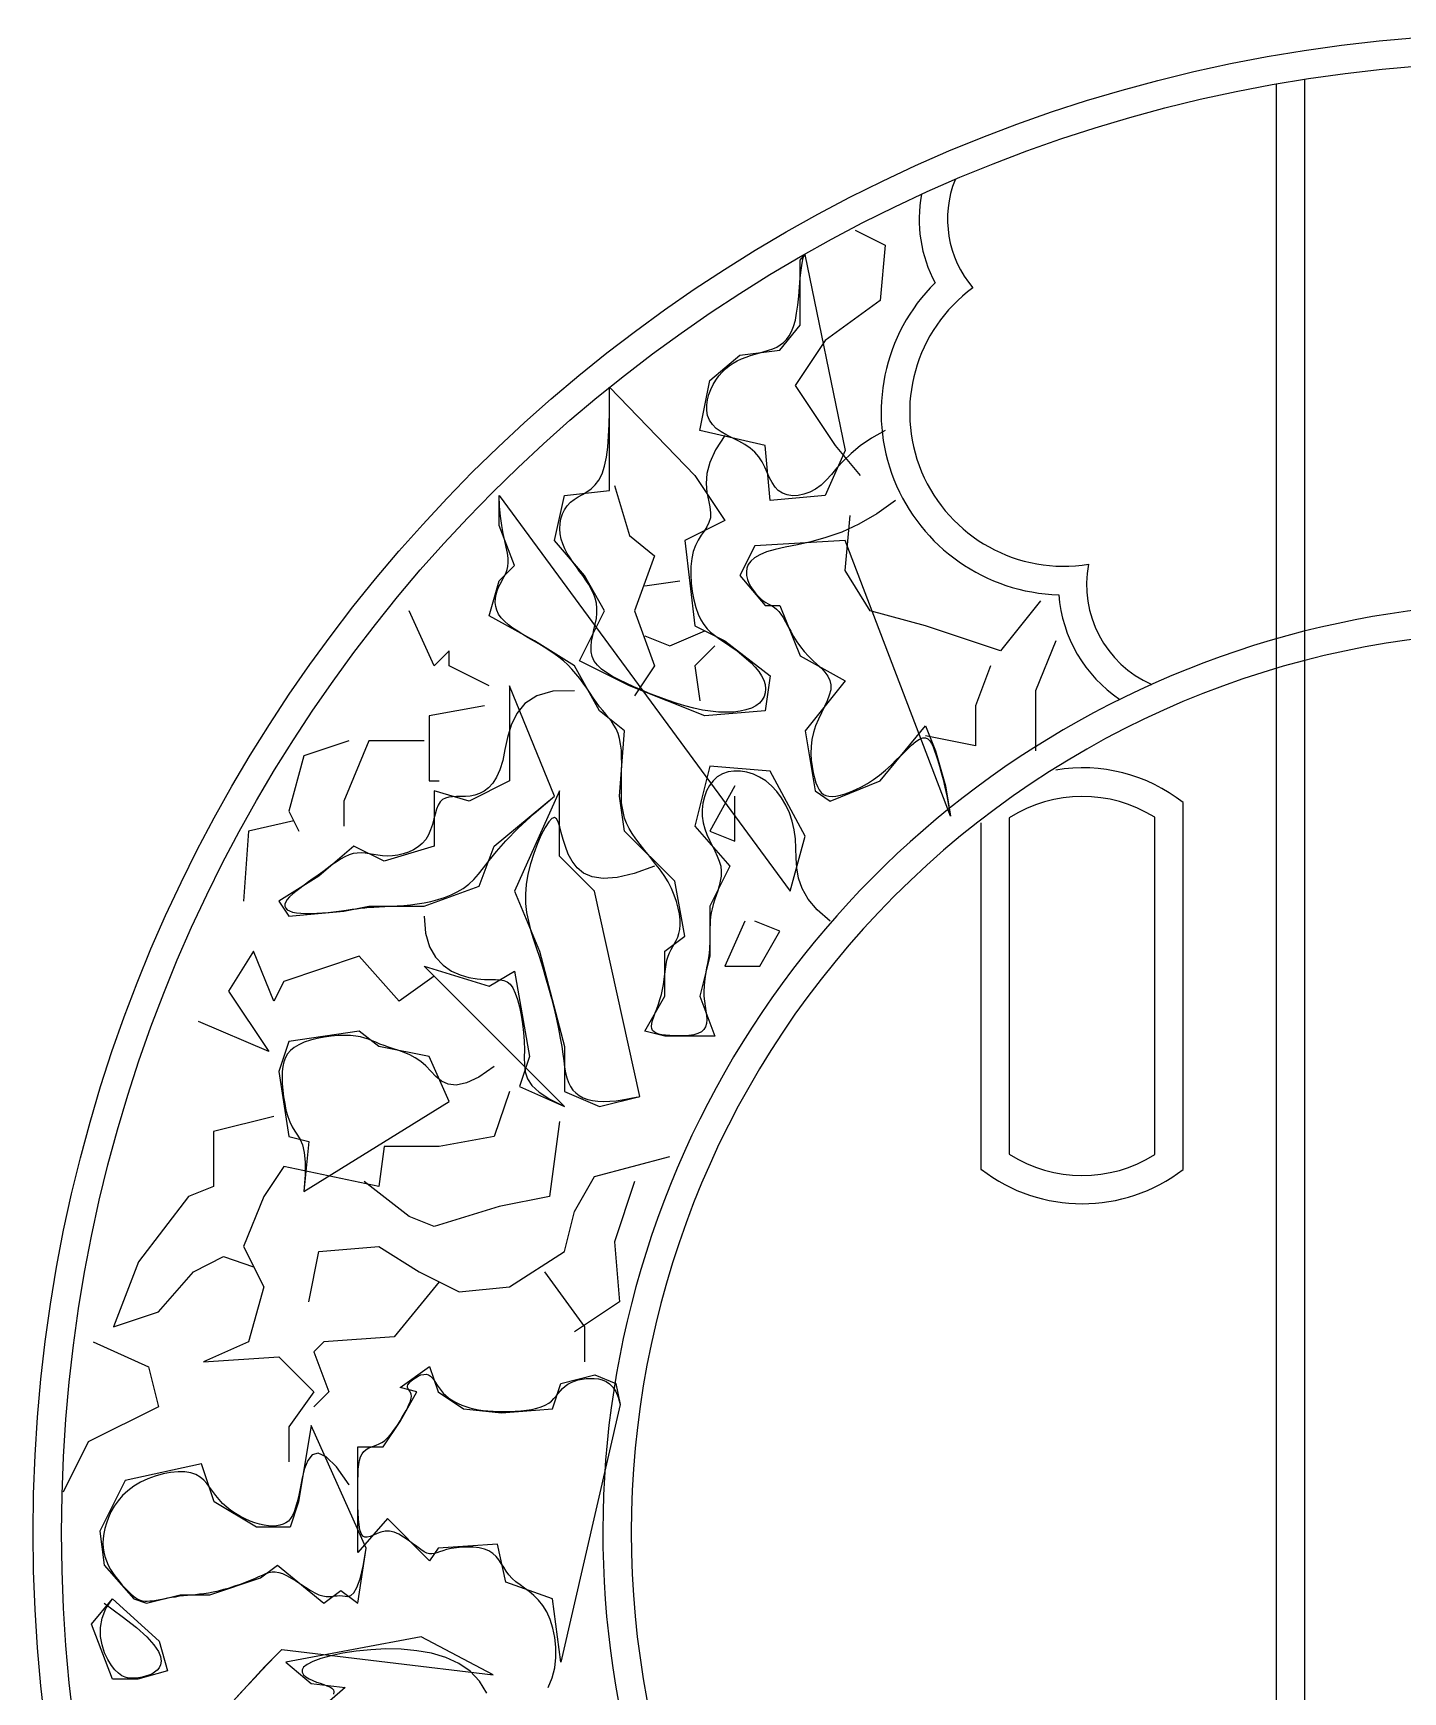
# Model space of a CAD drawing. Header units: metres. Extents: x 618 to 828, y 157 to 367.
# Drawn here: x 617.9 to 714.1, y 250.6 to 367.1 of the extents above; entities that cross this region are included whole.
import ezdxf

# ---------------------------------------------------------------- set-up
doc = ezdxf.new("R2010")
doc.units = ezdxf.units.M
for name, color, linetype in [('3', 3, 'Continuous'), ('4', 4, 'Continuous'), ('7', 7, 'Continuous')]:
    doc.layers.add(name, color=color, linetype=linetype)

msp = doc.modelspace()

# ---------------------------------------------------------------- linework, layer by layer
at = {"layer": '3'}
for p, q in [((705.2, 363.52), (705.2, 160.12)), ((707.2, 363.85), (707.2, 159.78))]:
    msp.add_line(p, q, dxfattribs=at)
msp.add_lwpolyline([(680.29, 355.76, 0.17), (681.25, 349.57, 0.66), (689.93, 327.67, 0.23), (694.23, 320.32, 0.23)], format="xyb", dxfattribs=at)
msp.add_lwpolyline([(686.46, 312.01), (686.46, 288.38, 0.29), (696.67, 288.35), (696.67, 312.04, 0.29), (686.46, 312.01, 0.29)], format="xyb", close=True, dxfattribs=at)
msp.add_circle((723.2, 261.82), 103.28, dxfattribs=at)
msp.add_arc((723.2, 261.82), 65.28, 311.72, 228.28, dxfattribs=at)
at = {"layer": '4'}
for points in [[(682.66, 356.81, 0.28), (683.91, 349.22, 0.79), (692.03, 329.81, 0.35), (696.46, 321.37)], [(684.46, 311.65), (684.46, 287.31), (684.5, 287.31, 0.34), (698.67, 287.31), (698.67, 287.31), (698.67, 313.08, 0.21), (689.73, 315.36, 0.21)]]:
    msp.add_lwpolyline(points, format="xyb", dxfattribs=at)
msp.add_circle((723.2, 261.82), 105.28, dxfattribs=at)
msp.add_arc((723.2, 261.82), 63.28, 319.04, 220.96, dxfattribs=at)
at = {"layer": '7'}
for points in [[(675.64, 353.27), (677.75, 352.21), (677.4, 348.34), (673.53, 345.53), (671.42, 342.37), (674.23, 338.15), (675.99, 336.04)], [(677.75, 339.2), (677.75, 339.2), (676.79, 338.67), (676, 338.13), (675.35, 337.59), (674.81, 337.07), (674.36, 336.58), (673.97, 336.12), (673.6, 335.71), (673.24, 335.36), (672.85, 335.08), (672.45, 334.86), (672.04, 334.72), (671.63, 334.63), (671.24, 334.62), (670.87, 334.68), (670.53, 334.8), (670.24, 334.98), (670.01, 335.23), (669.81, 335.54), (669.63, 335.88), (669.47, 336.24), (669.3, 336.62), (669.11, 336.99), (668.88, 337.35), (668.6, 337.68), (668.26, 337.97), (667.88, 338.22), (667.46, 338.45), (667.04, 338.67), (666.62, 338.88), (666.23, 339.1), (665.89, 339.34), (665.61, 339.61), (665.41, 339.92), (665.28, 340.25), (665.22, 340.61), (665.22, 340.97), (665.27, 341.35), (665.37, 341.72), (665.51, 342.08), (665.67, 342.43), (665.86, 342.74), (666.06, 343.03), (666.29, 343.29), (666.53, 343.53), (666.79, 343.74), (667.07, 343.93), (667.36, 344.1), (667.66, 344.24), (667.98, 344.36), (668.3, 344.47), (668.62, 344.56), (668.94, 344.65), (669.25, 344.74), (669.56, 344.84), (669.85, 344.94), (670.13, 345.06), (670.38, 345.21), (670.61, 345.38), (670.82, 345.59), (671.01, 345.84), (671.17, 346.15), (671.31, 346.51), (671.44, 346.94), (671.53, 347.44), (671.61, 348.01), (671.68, 348.63), (671.73, 349.27), (671.78, 349.89), (671.84, 350.46), (671.91, 350.95), (671.99, 351.33), (672.1, 351.57), (674.94, 337.8), (673.53, 334.63), (669.66, 334.28), (669.31, 338.15), (664.73, 339.2), (665.43, 342.72), (667.55, 344.48), (670.36, 344.83), (671.77, 346.59), (671.77, 351.16), (672.1, 351.57)], [(666.49, 338.85), (666.49, 338.85), (665.84, 337.85), (665.44, 336.96), (665.23, 336.17), (665.18, 335.47), (665.23, 334.85), (665.33, 334.31), (665.43, 333.84), (665.49, 333.43), (665.47, 333.07), (665.37, 332.74), (665.22, 332.44), (665.03, 332.14), (664.82, 331.84), (664.61, 331.51), (664.42, 331.13), (664.26, 330.7), (664.16, 330.21), (664.1, 329.66), (664.09, 329.08), (664.13, 328.49), (664.2, 327.89), (664.31, 327.32), (664.45, 326.78), (664.61, 326.31), (664.8, 325.91), (665.01, 325.57), (665.24, 325.28), (665.49, 325.03), (665.75, 324.82), (666.04, 324.61), (666.34, 324.41), (666.67, 324.2), (667, 323.97), (667.35, 323.72), (667.69, 323.45), (668.02, 323.17), (668.34, 322.88), (668.62, 322.58), (668.87, 322.28), (669.07, 321.97), (669.22, 321.67), (669.31, 321.36), (669.35, 321.07), (669.33, 320.79), (669.25, 320.52), (669.11, 320.28), (668.92, 320.05), (668.66, 319.86), (668.35, 319.7), (667.97, 319.58), (667.56, 319.49), (667.09, 319.43), (666.59, 319.41), (666.05, 319.43), (665.49, 319.48), (664.91, 319.57), (664.3, 319.7), (663.69, 319.86), (663.07, 320.05), (662.46, 320.26), (661.84, 320.49), (661.24, 320.72), (660.66, 320.97), (660.1, 321.21), (659.56, 321.45), (659.06, 321.69), (658.6, 321.93), (658.19, 322.18), (657.83, 322.44), (657.54, 322.71), (657.31, 323), (657.16, 323.32), (657.09, 323.66), (657.09, 324.03), (657.13, 324.41), (657.21, 324.8), (657.3, 325.2), (657.39, 325.6), (657.47, 325.99), (657.51, 326.37), (657.51, 326.73), (657.47, 327.08), (657.38, 327.42), (657.26, 327.75), (657.11, 328.07), (656.93, 328.39), (656.73, 328.7), (656.52, 329.01), (656.29, 329.31), (656.06, 329.62), (655.84, 329.93), (655.62, 330.25), (655.42, 330.57), (655.25, 330.9), (655.1, 331.24), (654.99, 331.58), (654.93, 331.94), (654.9, 332.3), (654.92, 332.66), (654.98, 333), (655.09, 333.34), (655.23, 333.64), (655.41, 333.92), (655.64, 334.16), (655.9, 334.36), (656.18, 334.54), (656.49, 334.71), (656.8, 334.89), (657.1, 335.11), (657.39, 335.38), (657.65, 335.72), (657.87, 336.15), (658.04, 336.69), (658.17, 337.32), (658.27, 338.03), (658.33, 338.8), (658.37, 339.63), (658.39, 340.48), (658.39, 341.36), (658.39, 342.24), (664.38, 336.04), (666.49, 332.87), (663.67, 331.47), (664.38, 325.49), (666.49, 324.43), (669.66, 321.97), (669.31, 319.51), (665.08, 319.16), (659.8, 321.27), (656.28, 323.03), (658.04, 326.54), (656.63, 329.01), (654.52, 331.47), (655.23, 334.63), (658.39, 334.98), (658.39, 339.91), (658.39, 342.24)], [(673.88, 304.74), (673.88, 304.74), (672.97, 305.53), (672.33, 306.29), (671.91, 307.04), (671.66, 307.77), (671.54, 308.49), (671.49, 309.18), (671.48, 309.86), (671.45, 310.52), (671.36, 311.15), (671.22, 311.77), (671.02, 312.35), (670.77, 312.89), (670.47, 313.4), (670.14, 313.85), (669.77, 314.25), (669.36, 314.59), (668.93, 314.86), (668.49, 315.07), (668.03, 315.21), (667.58, 315.28), (667.13, 315.29), (666.71, 315.22), (666.32, 315.09), (665.96, 314.88), (665.66, 314.61), (665.4, 314.27), (665.2, 313.89), (665.05, 313.47), (664.95, 313.02), (664.9, 312.57), (664.9, 312.11), (664.96, 311.66), (665.08, 311.23), (665.23, 310.82), (665.41, 310.43), (665.6, 310.05), (665.79, 309.68), (665.96, 309.32), (666.1, 308.96), (666.2, 308.61), (666.23, 308.26), (666.22, 307.91), (666.17, 307.56), (666.09, 307.22), (665.99, 306.88), (665.87, 306.55), (665.77, 306.23), (665.67, 305.92), (665.59, 305.61), (665.53, 305.32), (665.49, 305.04), (665.46, 304.77), (665.45, 304.51), (665.44, 304.27), (665.43, 304.03), (665.43, 303.81), (665.43, 303.59), (665.43, 303.38), (665.43, 303.18), (665.42, 302.97), (665.41, 302.76), (665.38, 302.54), (665.36, 302.3), (665.32, 302.05), (665.27, 301.77), (665.21, 301.48), (665.16, 301.17), (665.1, 300.85), (665.06, 300.51), (665.03, 300.17), (665.01, 299.82), (665.02, 299.47), (665.06, 299.12), (665.11, 298.77), (665.16, 298.44), (665.2, 298.12), (665.22, 297.83), (665.2, 297.56), (665.14, 297.32), (665.02, 297.13), (664.84, 296.97), (664.59, 296.86), (664.3, 296.77), (663.97, 296.72), (663.63, 296.7), (663.28, 296.69), (662.94, 296.7), (662.62, 296.72), (662.33, 296.74), (662.07, 296.77), (661.85, 296.82), (661.67, 296.88), (661.52, 296.97), (661.41, 297.07), (661.35, 297.2), (661.33, 297.36), (661.35, 297.55), (661.4, 297.77), (661.49, 298.02), (661.59, 298.3), (661.71, 298.59), (661.82, 298.91), (661.93, 299.24), (662.03, 299.59), (662.11, 299.94), (662.17, 300.3), (662.22, 300.67), (662.27, 301.02), (662.31, 301.37), (662.36, 301.7), (662.42, 302), (662.5, 302.28), (662.6, 302.53), (662.71, 302.76), (662.83, 302.97), (662.96, 303.18), (663.07, 303.39), (663.18, 303.62), (663.26, 303.87), (663.32, 304.16), (663.35, 304.49), (663.34, 304.85), (663.3, 305.25), (663.22, 305.67), (663.1, 306.12), (662.94, 306.57), (662.74, 307.03), (662.5, 307.5), (662.22, 307.96), (661.9, 308.41), (661.56, 308.85), (661.22, 309.29), (660.87, 309.71), (660.55, 310.12), (660.24, 310.52), (659.98, 310.9), (659.76, 311.26), (659.59, 311.62), (659.45, 311.97), (659.36, 312.33), (659.29, 312.69), (659.24, 313.06), (659.22, 313.46), (659.22, 313.89), (659.22, 314.34), (659.23, 314.82), (659.24, 315.31), (659.25, 315.8), (659.24, 316.28), (659.22, 316.75), (659.17, 317.18), (659.1, 317.58), (658.99, 317.93), (658.86, 318.24), (658.7, 318.52), (658.53, 318.78), (658.33, 319.03), (658.13, 319.28), (657.91, 319.53), (657.69, 319.8), (657.47, 320.1), (657.25, 320.42), (657.02, 320.76), (656.79, 321.1), (656.55, 321.45), (656.3, 321.79), (656.03, 322.12), (655.75, 322.44), (655.46, 322.74), (655.15, 323.02), (654.83, 323.28), (654.49, 323.53), (654.15, 323.76), (653.79, 323.99), (653.43, 324.21), (653.06, 324.43), (652.68, 324.65), (652.31, 324.88), (651.95, 325.1), (651.6, 325.33), (651.29, 325.56), (651.01, 325.8), (650.78, 326.05), (650.59, 326.31), (650.47, 326.58), (650.4, 326.85), (650.37, 327.13), (650.39, 327.41), (650.44, 327.68), (650.51, 327.94), (650.6, 328.19), (650.71, 328.42), (650.82, 328.63), (650.93, 328.83), (651.04, 329.02), (651.13, 329.22), (651.21, 329.43), (651.26, 329.66), (651.28, 329.93), (651.27, 330.24), (651.22, 330.59), (651.13, 331), (651.03, 331.46), (650.93, 331.97), (650.82, 332.54), (650.74, 333.18), (650.67, 333.87), (650.65, 334.63), (671.07, 306.85), (672.12, 310.72), (669.66, 315.29), (665.43, 315.64), (664.38, 311.42), (666.84, 308.61), (665.43, 305.8), (665.43, 303.69), (665.43, 302.28), (664.73, 299.47), (665.79, 296.66), (662.27, 296.66), (660.86, 297.01), (662.27, 299.47), (662.27, 302.63), (663.67, 303.69), (662.97, 307.56), (659.45, 311.07), (659.1, 313.53), (659.45, 318.11), (657.69, 319.51), (655.93, 322.68), (653.12, 324.43), (649.95, 326.19), (650.65, 328.65), (651.71, 329.71), (650.65, 332.52), (650.65, 334.63)], [(658.75, 335.33), (659.8, 331.82), (661.56, 330.41), (660.15, 326.54), (661.56, 322.68), (660.15, 320.57)], [(678.46, 334.28), (678.46, 334.28), (677.16, 333.34), (675.9, 332.62), (674.7, 332.07), (673.57, 331.68), (672.53, 331.39), (671.58, 331.18), (670.73, 331.01), (670.01, 330.85), (669.41, 330.67), (668.94, 330.48), (668.57, 330.26), (668.31, 330.03), (668.13, 329.78), (668.03, 329.53), (668, 329.27), (668.02, 329.01), (668.08, 328.74), (668.18, 328.48), (668.31, 328.23), (668.47, 327.99), (668.64, 327.77), (668.82, 327.57), (669.01, 327.39), (669.19, 327.25), (669.36, 327.13), (669.52, 327.03), (669.68, 326.95), (669.83, 326.87), (669.97, 326.77), (670.12, 326.65), (670.27, 326.5), (670.42, 326.31), (670.58, 326.06), (670.74, 325.77), (670.92, 325.45), (671.11, 325.1), (671.32, 324.74), (671.54, 324.37), (671.79, 324.01), (672.06, 323.67), (672.36, 323.36), (672.67, 323.06), (672.98, 322.78), (673.27, 322.5), (673.52, 322.22), (673.73, 321.94), (673.87, 321.65), (673.94, 321.33), (673.92, 320.99), (673.82, 320.62), (673.67, 320.22), (673.48, 319.81), (673.27, 319.38), (673.06, 318.93), (672.86, 318.47), (672.71, 317.99), (672.6, 317.5), (672.55, 317.01), (672.53, 316.53), (672.55, 316.05), (672.61, 315.6), (672.68, 315.19), (672.78, 314.81), (672.88, 314.47), (673, 314.19), (673.12, 313.96), (673.26, 313.78), (673.41, 313.65), (673.59, 313.56), (673.79, 313.52), (674.02, 313.51), (674.29, 313.53), (674.6, 313.59), (674.93, 313.69), (675.3, 313.82), (675.69, 313.98), (676.09, 314.18), (676.5, 314.42), (676.92, 314.69), (677.34, 315), (677.76, 315.35), (678.16, 315.71), (678.55, 316.09), (678.93, 316.46), (679.28, 316.8), (679.6, 317.1), (679.9, 317.35), (680.16, 317.52), (680.38, 317.61), (680.57, 317.62), (680.74, 317.55), (680.88, 317.42), (681, 317.23), (681.12, 316.99), (681.22, 316.7), (681.33, 316.38), (681.44, 316.02), (681.56, 315.63), (681.68, 315.19), (681.81, 314.7), (681.94, 314.16), (682.07, 313.55), (682.2, 312.88), (682.33, 312.13), (674.94, 331.47), (668.6, 331.11), (667.55, 329.01), (669.31, 326.9), (670.36, 326.9), (671.77, 323.38), (674.94, 321.62), (672.12, 318.11), (672.83, 313.89), (673.88, 313.18), (677.4, 314.59), (680.57, 318.46), (681.27, 316.7), (681.98, 314.24), (682.33, 312.13)], [(688.66, 327.25), (685.85, 323.73), (680.57, 325.49), (676.7, 326.54), (674.94, 329.36), (675.29, 333.22)], [(660.86, 328.3), (663.32, 328.65)], [(649.95, 321.27), (647.13, 322.68), (647.13, 323.73), (646.08, 322.68), (644.32, 326.54)], [(660.86, 324.79), (662.62, 324.08), (665.08, 325.14)], [(665.79, 324.08), (664.38, 322.68), (664.73, 320.21)], [(689.72, 324.43), (688.31, 320.92), (688.31, 316.7)], [(685.14, 322.68), (684.09, 319.86), (684.09, 317.05), (680.57, 317.75)], [(655.93, 320.92), (655.93, 320.92), (654.42, 320.89), (653.28, 320.57), (652.45, 320.03), (651.87, 319.32), (651.48, 318.5), (651.23, 317.64), (651.05, 316.8), (650.89, 316.02), (650.69, 315.38), (650.45, 314.85), (650.19, 314.43), (649.9, 314.11), (649.58, 313.87), (649.26, 313.7), (648.93, 313.6), (648.6, 313.53), (648.27, 313.5), (647.95, 313.49), (647.65, 313.49), (647.37, 313.48), (647.1, 313.45), (646.87, 313.39), (646.66, 313.29), (646.49, 313.12), (646.35, 312.89), (646.24, 312.6), (646.15, 312.27), (646.05, 311.92), (645.95, 311.54), (645.83, 311.17), (645.68, 310.81), (645.49, 310.49), (645.24, 310.2), (644.95, 309.96), (644.62, 309.76), (644.27, 309.59), (643.9, 309.47), (643.53, 309.38), (643.15, 309.33), (642.79, 309.31), (642.45, 309.33), (642.13, 309.37), (641.82, 309.42), (641.52, 309.47), (641.23, 309.51), (640.95, 309.54), (640.67, 309.53), (640.39, 309.49), (640.1, 309.4), (639.8, 309.27), (639.5, 309.1), (639.2, 308.9), (638.89, 308.69), (638.57, 308.45), (638.25, 308.21), (637.92, 307.97), (637.59, 307.73), (637.26, 307.5), (636.94, 307.27), (636.64, 307.05), (636.36, 306.84), (636.12, 306.64), (635.91, 306.45), (635.75, 306.27), (635.65, 306.1), (635.6, 305.94), (635.6, 305.8), (635.66, 305.67), (635.76, 305.55), (635.92, 305.46), (636.14, 305.38), (636.4, 305.33), (636.71, 305.3), (637.05, 305.28), (637.43, 305.28), (637.83, 305.3), (638.23, 305.33), (638.63, 305.36), (639.02, 305.4), (639.39, 305.45), (639.73, 305.49), (640.04, 305.53), (640.33, 305.58), (640.62, 305.62), (640.91, 305.65), (641.2, 305.69), (641.52, 305.72), (641.85, 305.74), (642.22, 305.76), (642.62, 305.78), (643.04, 305.8), (643.48, 305.82), (643.94, 305.85), (644.41, 305.9), (644.89, 305.96), (645.37, 306.03), (645.85, 306.13), (646.33, 306.26), (646.8, 306.41), (647.26, 306.59), (647.7, 306.8), (648.11, 307.05), (648.5, 307.34), (648.86, 307.67), (649.19, 308.05), (649.54, 308.49), (649.94, 309.01), (650.45, 309.64), (651.12, 310.38), (651.98, 311.27), (653.1, 312.31), (654.52, 313.53), (651.36, 321.27), (651.36, 314.59), (648.54, 313.18), (646.08, 313.89), (646.08, 310.02), (642.56, 308.96), (640.44, 310.02), (637.98, 307.91), (635.16, 306.15), (635.87, 305.1), (639.74, 305.45), (641.5, 305.8), (645.37, 305.8), (649.24, 307.21), (650.3, 310.02), (654.52, 313.53)], [(649.6, 319.86), (645.72, 319.16), (645.72, 314.59), (646.43, 314.59)], [(640.09, 317.4), (636.92, 316.35), (635.87, 312.48), (636.57, 311.07)], [(645.37, 317.4), (641.5, 317.4), (639.74, 313.18), (639.74, 311.42)], [(661.56, 308.61), (661.56, 308.61), (660.11, 308.09), (658.92, 307.81), (657.95, 307.74), (657.17, 307.86), (656.57, 308.12), (656.11, 308.5), (655.76, 308.96), (655.49, 309.46), (655.29, 309.98), (655.13, 310.49), (655, 310.96), (654.89, 311.38), (654.78, 311.71), (654.66, 311.93), (654.52, 312.02), (654.35, 311.95), (654.13, 311.71), (653.87, 311.32), (653.6, 310.8), (653.33, 310.19), (653.07, 309.5), (652.84, 308.78), (652.65, 308.04), (652.53, 307.32), (652.48, 306.64), (652.49, 305.99), (652.57, 305.36), (652.69, 304.75), (652.85, 304.14), (653.04, 303.52), (653.25, 302.89), (653.47, 302.22), (653.69, 301.53), (653.9, 300.8), (654.11, 300.06), (654.31, 299.32), (654.5, 298.58), (654.66, 297.86), (654.81, 297.18), (654.93, 296.54), (655.03, 295.95), (655.11, 295.41), (655.18, 294.93), (655.24, 294.49), (655.31, 294.09), (655.4, 293.74), (655.5, 293.42), (655.64, 293.14), (655.81, 292.89), (656.02, 292.68), (656.27, 292.5), (656.55, 292.35), (656.86, 292.23), (657.2, 292.15), (657.58, 292.1), (657.98, 292.09), (658.41, 292.1), (658.85, 292.14), (659.27, 292.2), (659.66, 292.26), (660, 292.33), (660.27, 292.38), (660.44, 292.42), (660.51, 292.44), (657.34, 306.85), (654.87, 309.31), (654.87, 313.89), (651.71, 306.85), (653.47, 302.63), (655.23, 295.95), (655.23, 292.79), (657.69, 291.73), (660.51, 292.44), (660.51, 292.44)], [(667.19, 314.24), (665.43, 311.07), (667.19, 310.37), (667.19, 313.53)], [(636.22, 311.78), (633.05, 311.07), (632.7, 306.15)], [(645.37, 305.1), (645.37, 305.1), (645.47, 303.9), (645.75, 302.95), (646.17, 302.21), (646.7, 301.65), (647.29, 301.24), (647.91, 300.97), (648.52, 300.8), (649.1, 300.7), (649.6, 300.66), (650.03, 300.64), (650.39, 300.64), (650.71, 300.62), (650.97, 300.57), (651.2, 300.48), (651.41, 300.31), (651.59, 300.06), (651.76, 299.7), (651.92, 299.25), (652.06, 298.72), (652.18, 298.15), (652.28, 297.54), (652.35, 296.92), (652.4, 296.31), (652.41, 295.72), (652.4, 295.17), (652.41, 294.65), (652.47, 294.16), (652.63, 293.68), (652.94, 293.21), (653.45, 292.74), (654.2, 292.25), (655.23, 291.73), (645.37, 301.58), (649.95, 300.17), (651.71, 301.23), (652.76, 295.25), (652.06, 293.14), (655.23, 291.73)], [(667.9, 304.74), (666.49, 301.58), (668.95, 301.58), (670.36, 304.04), (668.6, 304.74)], [(646.08, 300.88), (643.61, 299.12), (640.8, 302.28), (635.52, 300.52), (634.81, 299.12), (633.4, 302.63), (631.64, 299.82), (634.46, 295.6), (629.53, 297.71)], [(650.3, 294.55), (650.3, 294.55), (649.22, 293.8), (648.34, 293.39), (647.63, 293.24), (647.06, 293.3), (646.59, 293.52), (646.19, 293.84), (645.84, 294.21), (645.49, 294.58), (645.13, 294.89), (644.75, 295.14), (644.37, 295.35), (643.98, 295.52), (643.6, 295.67), (643.23, 295.79), (642.88, 295.9), (642.56, 296.01), (642.26, 296.12), (641.99, 296.24), (641.73, 296.35), (641.47, 296.45), (641.2, 296.54), (640.91, 296.62), (640.58, 296.68), (640.21, 296.72), (639.79, 296.72), (639.33, 296.71), (638.84, 296.66), (638.35, 296.59), (637.86, 296.5), (637.39, 296.38), (636.95, 296.24), (636.57, 296.07), (636.25, 295.88), (635.99, 295.67), (635.79, 295.43), (635.63, 295.17), (635.52, 294.87), (635.45, 294.55), (635.41, 294.18), (635.4, 293.79), (635.41, 293.35), (635.44, 292.89), (635.5, 292.42), (635.58, 291.94), (635.67, 291.48), (635.8, 291.04), (635.94, 290.65), (636.1, 290.3), (636.29, 290), (636.48, 289.72), (636.66, 289.41), (636.82, 289.03), (636.94, 288.51), (637.01, 287.83), (637.01, 286.93), (636.92, 285.76), (647.13, 292.09), (645.72, 295.25), (642.2, 295.95), (640.8, 297.01), (635.87, 296.3), (635.16, 294.2), (635.87, 289.62), (637.28, 289.27), (636.92, 285.76)], [(651.36, 292.79), (650.3, 289.62), (646.43, 288.92), (642.56, 288.92), (642.2, 286.11), (635.52, 287.51), (634.11, 285.4), (632.7, 281.89), (634.11, 279.08), (633.05, 275.21), (629.89, 273.8), (635.16, 274.15), (637.63, 271.69), (635.87, 269.23), (635.87, 266.77)], [(634.81, 291.03), (630.59, 289.98), (630.59, 286.11), (628.83, 285.4), (625.31, 280.83), (623.55, 276.26), (626.72, 277.32), (629.18, 280.13), (631.29, 281.19), (633.4, 280.48)], [(654.87, 290.68), (654.17, 285.4), (650.65, 284.7), (646.08, 283.3), (644.32, 284), (641.15, 286.46)], [(637.28, 278.02), (637.98, 281.54), (642.2, 281.89), (645.02, 280.13), (647.84, 278.72), (651.36, 279.08), (655.23, 281.54), (655.93, 284.35), (657.34, 286.81), (662.62, 288.22)], [(660.15, 286.46), (658.75, 282.24), (659.1, 278.02), (655.93, 275.91)], [(653.82, 280.13), (656.63, 276.26), (656.63, 273.8)], [(646.43, 279.43), (643.26, 275.56), (638.33, 275.21), (637.63, 274.5), (638.68, 271.69), (637.63, 270.64)], [(622.14, 275.21), (626.01, 273.45), (626.72, 270.64), (621.79, 268.18), (620.03, 264.66)], [(654.08, 250.93), (654.08, 250.93), (654.36, 251.61), (654.54, 252.32), (654.62, 253.05), (654.62, 253.76), (654.55, 254.45), (654.41, 255.11), (654.22, 255.71), (653.98, 256.24), (653.7, 256.69), (653.4, 257.07), (653.08, 257.39), (652.75, 257.67), (652.42, 257.91), (652.11, 258.14), (651.82, 258.36), (651.55, 258.59), (651.33, 258.84), (651.14, 259.11), (650.96, 259.38), (650.79, 259.65), (650.62, 259.91), (650.42, 260.14), (650.19, 260.35), (649.92, 260.52), (649.6, 260.65), (649.23, 260.73), (648.84, 260.78), (648.44, 260.79), (648.03, 260.78), (647.64, 260.74), (647.27, 260.69), (646.95, 260.62), (646.68, 260.54), (646.45, 260.46), (646.26, 260.39), (646.09, 260.34), (645.92, 260.31), (645.75, 260.32), (645.57, 260.37), (645.37, 260.47), (645.13, 260.63), (644.86, 260.83), (644.56, 261.05), (644.25, 261.28), (643.92, 261.5), (643.59, 261.69), (643.26, 261.83), (642.94, 261.9), (642.63, 261.9), (642.34, 261.84), (642.07, 261.75), (641.82, 261.64), (641.59, 261.54), (641.38, 261.48), (641.21, 261.48), (641.06, 261.56), (640.95, 261.74), (640.86, 262.01), (640.8, 262.35), (640.76, 262.76), (640.73, 263.2), (640.72, 263.67), (640.72, 264.15), (640.72, 264.62), (640.72, 265.07), (640.72, 265.5), (640.73, 265.9), (640.75, 266.26), (640.79, 266.59), (640.84, 266.88), (640.91, 267.13), (641.01, 267.34), (641.14, 267.51), (641.28, 267.63), (641.45, 267.73), (641.63, 267.81), (641.82, 267.88), (642.01, 267.95), (642.21, 268.04), (642.4, 268.13), (642.58, 268.26), (642.75, 268.41), (642.92, 268.58), (643.08, 268.77), (643.23, 268.98), (643.39, 269.2), (643.54, 269.43), (643.69, 269.67), (643.83, 269.91), (643.98, 270.15), (644.11, 270.39), (644.23, 270.62), (644.33, 270.85), (644.41, 271.05), (644.46, 271.24), (644.48, 271.4), (644.46, 271.53), (644.42, 271.65), (644.36, 271.74), (644.3, 271.83), (644.24, 271.91), (644.21, 272), (644.2, 272.09), (644.23, 272.19), (644.31, 272.31), (644.43, 272.44), (644.58, 272.57), (644.76, 272.69), (644.95, 272.8), (645.15, 272.88), (645.34, 272.92), (645.52, 272.93), (645.67, 272.89), (645.81, 272.8), (645.94, 272.68), (646.05, 272.53), (646.17, 272.36), (646.29, 272.17), (646.42, 271.98), (646.56, 271.79), (646.71, 271.61), (646.89, 271.44), (647.08, 271.28), (647.29, 271.13), (647.52, 270.99), (647.76, 270.87), (648.02, 270.76), (648.29, 270.66), (648.57, 270.57), (648.87, 270.5), (649.19, 270.44), (649.51, 270.39), (649.85, 270.35), (650.21, 270.33), (650.58, 270.31), (650.96, 270.31), (651.36, 270.31), (651.76, 270.33), (652.16, 270.36), (652.55, 270.4), (652.93, 270.46), (653.28, 270.54), (653.6, 270.64), (653.88, 270.75), (654.12, 270.9), (654.32, 271.05), (654.49, 271.22), (654.65, 271.4), (654.79, 271.58), (654.94, 271.76), (655.09, 271.93), (655.27, 272.09), (655.47, 272.23), (655.69, 272.35), (655.93, 272.45), (656.19, 272.53), (656.46, 272.59), (656.75, 272.62), (657.03, 272.64), (657.32, 272.63), (657.61, 272.6), (657.88, 272.54), (658.15, 272.42), (658.4, 272.26), (658.63, 272.02), (658.83, 271.71), (659, 271.31), (659.13, 270.8), (654.97, 252.71), (654.38, 257.16), (651.11, 258.34), (650.52, 261.01), (646.36, 260.72), (645.76, 259.83), (642.79, 262.79), (640.72, 260.42), (640.72, 264.87), (640.72, 267.84), (642.5, 267.84), (643.69, 269.62), (644.87, 271.69), (643.69, 271.99), (645.76, 273.47), (646.36, 271.69), (648.14, 270.51), (650.81, 270.21), (654.38, 270.51), (654.97, 272.29), (657.35, 272.88), (658.83, 272.29), (659.13, 270.8)], [(640.12, 265.17), (640.12, 265.17), (639.22, 266.42), (638.5, 267.13), (637.94, 267.38), (637.52, 267.26), (637.21, 266.88), (636.98, 266.31), (636.81, 265.66), (636.68, 265.02), (636.57, 264.45), (636.46, 263.98), (636.35, 263.58), (636.24, 263.26), (636.12, 263), (635.99, 262.79), (635.84, 262.62), (635.67, 262.5), (635.47, 262.4), (635.24, 262.33), (635, 262.29), (634.73, 262.27), (634.44, 262.29), (634.14, 262.33), (633.82, 262.4), (633.49, 262.5), (633.15, 262.62), (632.81, 262.77), (632.47, 262.95), (632.13, 263.15), (631.81, 263.37), (631.51, 263.6), (631.22, 263.86), (630.97, 264.13), (630.74, 264.41), (630.53, 264.7), (630.33, 264.98), (630.12, 265.25), (629.9, 265.5), (629.64, 265.71), (629.34, 265.89), (628.99, 266.01), (628.56, 266.07), (628.09, 266.08), (627.57, 266.03), (627.04, 265.93), (626.49, 265.78), (625.96, 265.58), (625.45, 265.35), (624.98, 265.07), (624.56, 264.75), (624.19, 264.41), (623.88, 264.04), (623.61, 263.66), (623.38, 263.27), (623.2, 262.87), (623.06, 262.48), (622.95, 262.1), (622.87, 261.74), (622.83, 261.39), (622.81, 261.06), (622.83, 260.74), (622.88, 260.43), (622.95, 260.13), (623.06, 259.83), (623.19, 259.53), (623.36, 259.23), (623.54, 258.94), (623.74, 258.66), (623.95, 258.39), (624.16, 258.13), (624.38, 257.9), (624.58, 257.69), (624.78, 257.5), (624.96, 257.35), (625.12, 257.23), (625.28, 257.14), (625.43, 257.07), (625.58, 257.03), (625.75, 257), (625.92, 257), (626.11, 257.01), (626.33, 257.03), (626.56, 257.07), (626.82, 257.11), (627.08, 257.16), (627.35, 257.22), (627.63, 257.27), (627.91, 257.31), (628.19, 257.36), (628.47, 257.39), (628.75, 257.42), (629.02, 257.44), (629.31, 257.47), (629.6, 257.5), (629.91, 257.54), (630.23, 257.59), (630.57, 257.65), (630.93, 257.73), (631.31, 257.83), (631.7, 257.94), (632.09, 258.07), (632.47, 258.19), (632.83, 258.33), (633.18, 258.46), (633.49, 258.59), (633.77, 258.72), (634.02, 258.83), (634.25, 258.93), (634.47, 259.01), (634.69, 259.05), (634.92, 259.06), (635.16, 259.02), (635.42, 258.94), (635.71, 258.8), (636.03, 258.62), (636.36, 258.42), (636.71, 258.2), (637.05, 257.98), (637.38, 257.77), (637.7, 257.59), (637.99, 257.45), (638.26, 257.37), (638.49, 257.33), (638.71, 257.32), (638.9, 257.33), (639.09, 257.36), (639.27, 257.38), (639.44, 257.39), (639.63, 257.38), (639.82, 257.34), (640.01, 257.33), (640.22, 257.39), (640.43, 257.57), (640.65, 257.95), (640.87, 258.56), (641.09, 259.46), (641.31, 260.72), (637.45, 269.32), (636.56, 263.98), (635.96, 262.2), (633.59, 262.2), (630.62, 263.98), (629.73, 266.65), (624.38, 265.46), (622.6, 261.9), (622.9, 259.53), (624.98, 257.16), (625.87, 256.86), (628.24, 257.45), (630.32, 257.45), (633.89, 258.64), (635.07, 259.53), (638.34, 256.86), (639.53, 257.75), (640.72, 256.86), (641.31, 260.72)], [(622.9, 256.86), (622.9, 256.86), (624.18, 255.93), (625.17, 255.15), (625.9, 254.48), (626.4, 253.93), (626.71, 253.47), (626.86, 253.1), (626.9, 252.79), (626.86, 252.53), (626.76, 252.32), (626.62, 252.14), (626.45, 252), (626.26, 251.88), (626.04, 251.79), (625.81, 251.72), (625.57, 251.66), (625.32, 251.62), (625.08, 251.59), (624.85, 251.58), (624.61, 251.6), (624.38, 251.65), (624.14, 251.76), (623.91, 251.93), (623.66, 252.17), (623.42, 252.49), (623.17, 252.89), (622.94, 253.37), (622.76, 253.92), (622.65, 254.52), (622.64, 255.15), (622.76, 255.81), (623.03, 256.49), (623.49, 257.16), (626.76, 254.19), (627.35, 252.11), (625.27, 251.52), (623.49, 251.52), (622.01, 255.38), (623.49, 257.16)], [(632.17, 250.21), (632.57, 250.65), (633.01, 251.12), (633.48, 251.62), (633.96, 252.13), (634.44, 252.64), (634.91, 253.13), (635.37, 253.6), (650.22, 251.82), (645.17, 254.49), (635.67, 252.71), (637.45, 251.22), (639.82, 250.93), (637.45, 248.85)], [(631.21, 249.15), (634.18, 252.41), (635.37, 253.6)], [(649.78, 250.53), (649.27, 251.39), (648.6, 252.09), (647.8, 252.63), (646.89, 253.04), (645.9, 253.34), (644.85, 253.52), (643.77, 253.62), (642.69, 253.64), (641.63, 253.59), (640.61, 253.48), (639.67, 253.34), (638.83, 253.16), (638.11, 252.96), (637.55, 252.76), (637.15, 252.56), (636.91, 252.36), (636.8, 252.17), (636.81, 252), (636.9, 251.83), (637.07, 251.68), (637.3, 251.54), (637.55, 251.42), (637.81, 251.32), (638.07, 251.23), (638.32, 251.15), (638.55, 251.06), (638.75, 250.98), (638.9, 250.88), (639, 250.77), (639.03, 250.63), (639, 250.47)]]:
    msp.add_lwpolyline(points, dxfattribs=at)

doc.saveas('drawing.dxf')
